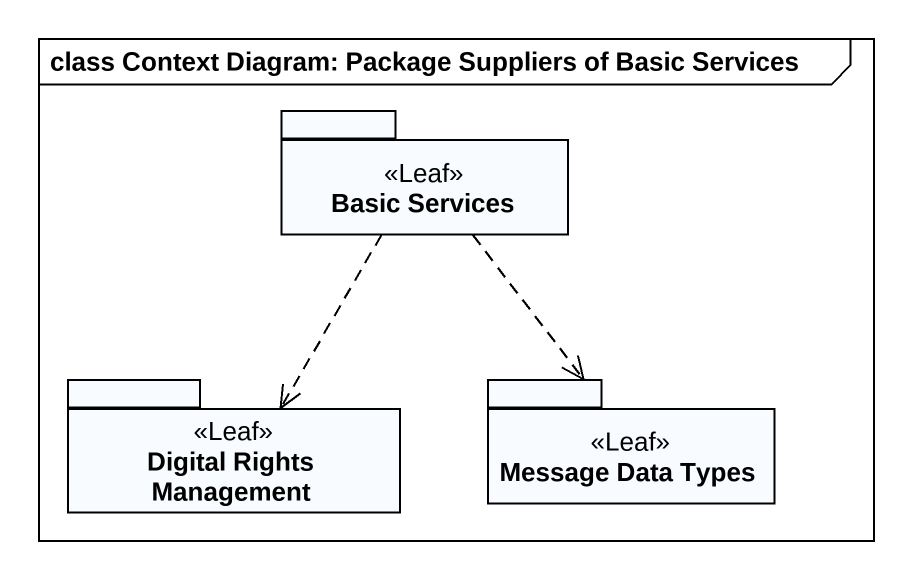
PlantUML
@startuml
mainframe class Context Diagram: Package Suppliers of Basic Services
package "Basic Services" as Basic_Services <<Leaf>> {
}
package "Digital Rights Management" as Digital_Rights_Management <<Leaf>> {
}
package "Message Data Types" as Message_Data_Types <<Leaf>> {
}
Basic_Services ..> Digital_Rights_Management
Basic_Services ..> Message_Data_Types
@enduml
